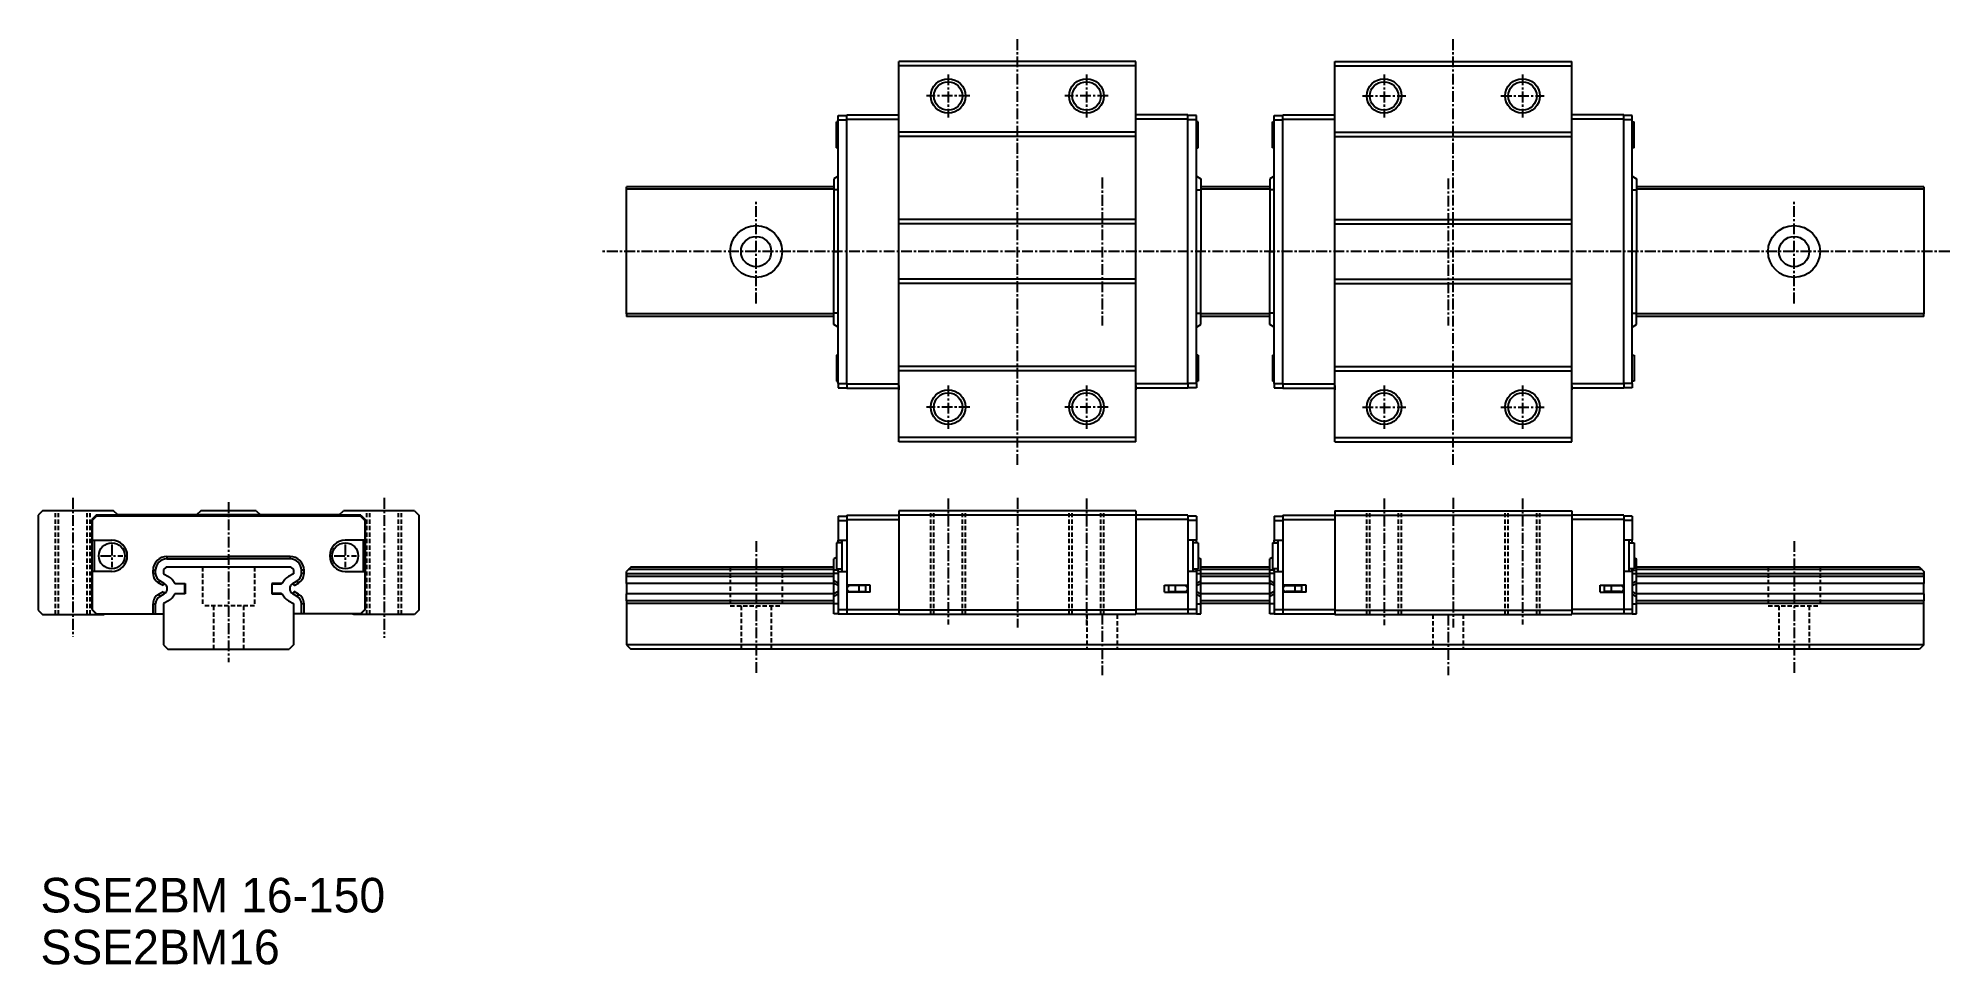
# Model space of a CAD drawing. Extents: x -16 to 205, y -11 to 96.
import ezdxf

# ---------------------------------------------------------------- set-up
doc = ezdxf.new("R2010")
doc.units = 0
doc.linetypes.add('CENTER', pattern=[2, 1.25, -0.25, 0.25, -0.25])
doc.linetypes.add('DASHED', pattern=[0.75, 0.5, -0.25])
doc.layers.get('0').update_dxf_attribs({"linetype": 'CONTINUOUS'})
doc.layers.add('CENTER', color=1, linetype='CENTER')

msp = doc.modelspace()

# ---------------------------------------------------------------- linework, layer by layer
at = {"color": 7, "linetype": 'CONTINUOUS'}
for p, q in [((83.5, 49.5), (83.5, 93.5)), ((110.9, 93.5), (83.5, 93.5)), ((110.9, 93), (83.5, 93)), ((110.9, 49.5), (110.9, 93.5)), ((133.9, 93.5), (161.3, 93.5)), ((133.9, 49.5), (133.9, 93.5)), ((133.9, 93), (161.3, 93)), ((161.3, 49.5), (161.3, 93.5)), ((76.5, 86.5), (76.3, 86.5)), ((76.3, 83.5), (76.3, 86.5)), ((76.5, 86.75), (76.5, 87.25)), ((76.5, 87.25), (77.5, 87.25)), ((76.5, 56.25), (76.5, 86.75)), ((76.5, 86.75), (77.5, 86.75)), ((77.5, 87.3), (83.5, 87.3)), ((77.5, 86.8), (77.5, 87.3)), ((77.5, 56.2), (77.5, 86.8)), ((77.5, 86.8), (83.5, 86.8)), ((83.5, 87), (83.5, 87.5)), ((110.9, 87), (110.9, 87.5)), ((116.9, 87.3), (110.9, 87.3)), ((116.9, 86.8), (110.9, 86.8)), ((116.9, 86.8), (116.9, 87.3)), ((117.9, 87.25), (116.9, 87.25)), ((116.9, 56.2), (116.9, 86.8)), ((117.9, 86.75), (116.9, 86.75)), ((117.9, 86.75), (117.9, 87.25)), ((117.9, 56.25), (117.9, 86.75)), ((118.1, 86.5), (117.9, 86.5)), ((118.1, 83.5), (118.1, 86.5)), ((126.7, 83.5), (126.7, 86.5)), ((126.7, 86.5), (126.9, 86.5)), ((126.9, 86.75), (126.9, 87.25)), ((126.9, 87.25), (127.9, 87.25)), ((126.9, 56.25), (126.9, 86.75)), ((126.9, 86.75), (127.9, 86.75)), ((127.9, 87.3), (133.9, 87.3)), ((127.9, 86.8), (127.9, 87.3)), ((127.9, 56.2), (127.9, 86.8)), ((127.9, 86.8), (133.9, 86.8)), ((133.9, 87), (133.9, 87.5)), ((161.3, 87), (161.3, 87.5)), ((167.3, 87.3), (161.3, 87.3)), ((167.3, 86.8), (161.3, 86.8)), ((167.3, 86.8), (167.3, 87.3)), ((168.3, 87.25), (167.3, 87.25)), ((167.3, 56.2), (167.3, 86.8)), ((168.3, 86.75), (167.3, 86.75)), ((168.3, 86.75), (168.3, 87.25)), ((168.3, 56.25), (168.3, 86.75)), ((168.3, 86.5), (168.5, 86.5)), ((168.5, 83.5), (168.5, 86.5)), ((110.9, 85.3), (83.5, 85.3)), ((110.9, 84.8), (83.5, 84.8)), ((133.9, 85.3), (161.3, 85.3)), ((133.9, 84.8), (161.3, 84.8)), ((76.3, 83.5), (76.5, 83.5)), ((117.9, 83.5), (118.1, 83.5)), ((126.9, 83.5), (126.7, 83.5)), ((168.5, 83.5), (168.3, 83.5)), ((76.5, 80.23), (76, 79.93)), ((76, 79.93), (76, 78.63)), ((117.9, 80.23), (118.4, 79.93)), ((118.4, 79.93), (118.4, 78.63)), ((126.9, 80.23), (126.4, 79.93)), ((126.4, 79.93), (126.4, 78.63)), ((168.3, 80.23), (168.8, 79.93)), ((168.8, 79.93), (168.8, 78.63)), ((52, 78.7), (52, 79)), ((76, 79), (52, 79)), ((52, 64.3), (52, 78.7)), ((76, 78.7), (52, 78.7)), ((76, 78.63), (76, 71.5)), ((76.5, 78.63), (76, 78.63)), ((117.9, 78.63), (118.4, 78.63)), ((126.4, 79), (118.4, 79)), ((126.4, 78.7), (118.4, 78.7)), ((118.4, 78.63), (118.4, 71.5)), ((126.4, 78.63), (126.4, 71.5)), ((126.9, 78.63), (126.4, 78.63)), ((168.3, 78.63), (168.8, 78.63)), ((202, 79), (168.8, 79)), ((202, 78.7), (168.8, 78.7)), ((168.8, 78.63), (168.8, 71.5)), ((202, 79), (202, 78.7)), ((202, 78.7), (202, 64.3)), ((110.9, 75.2), (83.5, 75.2)), ((133.9, 75.2), (161.3, 75.2)), ((110.9, 74.7), (83.5, 74.7)), ((133.9, 74.7), (161.3, 74.7)), ((76, 64.37), (76, 71.5)), ((76, 71.5), (76.5, 71.5)), ((118.4, 71.5), (117.9, 71.5)), ((118.4, 64.37), (118.4, 71.5)), ((126.4, 64.37), (126.4, 71.5)), ((126.4, 71.5), (126.9, 71.5)), ((168.8, 71.5), (168.3, 71.5)), ((168.8, 64.37), (168.8, 71.5)), ((110.9, 68.3), (83.5, 68.3)), ((110.9, 67.8), (83.5, 67.8)), ((133.9, 68.3), (161.3, 68.3)), ((133.9, 67.8), (161.3, 67.8)), ((52, 64.3), (52, 64)), ((76, 64.3), (52, 64.3)), ((76.5, 64.37), (76, 64.37)), ((76, 63.07), (76, 64.37)), ((117.9, 64.37), (118.4, 64.37)), ((118.4, 63.07), (118.4, 64.37)), ((126.4, 64.3), (118.4, 64.3)), ((126.9, 64.37), (126.4, 64.37)), ((126.4, 63.07), (126.4, 64.37)), ((168.3, 64.37), (168.8, 64.37)), ((168.8, 63.07), (168.8, 64.37)), ((202, 64.3), (168.8, 64.3)), ((202, 64), (202, 64.3)), ((76, 64), (52, 64)), ((76.5, 62.77), (76, 63.07)), ((117.9, 62.77), (118.4, 63.07)), ((126.4, 64), (118.4, 64)), ((126.9, 62.77), (126.4, 63.07)), ((168.3, 62.77), (168.8, 63.07)), ((202, 64), (168.8, 64)), ((76.5, 59.5), (76.3, 59.5)), ((76.3, 59.5), (76.3, 56.5)), ((110.9, 58.2), (83.5, 58.2)), ((110.9, 57.7), (83.5, 57.7)), ((118.1, 59.5), (117.9, 59.5)), ((118.1, 59.5), (118.1, 56.5)), ((126.7, 59.5), (126.7, 56.5)), ((126.7, 59.5), (126.9, 59.5)), ((133.9, 58.2), (161.3, 58.2)), ((133.9, 57.7), (161.3, 57.7)), ((168.3, 59.5), (168.5, 59.5)), ((168.5, 59.5), (168.5, 56.5)), ((76.3, 56.5), (76.5, 56.5)), ((76.5, 56.25), (76.5, 55.75)), ((76.5, 56.25), (77.5, 56.25)), ((76.5, 55.75), (77.5, 55.75)), ((77.5, 56.2), (83.5, 56.2)), ((77.5, 56.2), (77.5, 55.7)), ((77.5, 55.7), (83.5, 55.7)), ((83.5, 56), (83.5, 55.5)), ((116.9, 56.2), (110.9, 56.2)), ((110.9, 56), (110.9, 55.5)), ((116.9, 55.7), (110.9, 55.7)), ((117.9, 56.25), (116.9, 56.25)), ((116.9, 56.2), (116.9, 55.7)), ((117.9, 55.75), (116.9, 55.75)), ((117.9, 56.5), (118.1, 56.5)), ((117.9, 56.25), (117.9, 55.75)), ((126.9, 56.5), (126.7, 56.5)), ((126.9, 56.25), (126.9, 55.75)), ((126.9, 56.25), (127.9, 56.25)), ((126.9, 55.75), (127.9, 55.75)), ((127.9, 56.2), (133.9, 56.2)), ((127.9, 56.2), (127.9, 55.7)), ((127.9, 55.7), (133.9, 55.7)), ((133.9, 56), (133.9, 55.5)), ((167.3, 56.2), (161.3, 56.2)), ((161.3, 56), (161.3, 55.5)), ((167.3, 55.7), (161.3, 55.7)), ((168.3, 56.25), (167.3, 56.25)), ((167.3, 56.2), (167.3, 55.7)), ((168.3, 55.75), (167.3, 55.75)), ((168.5, 56.5), (168.3, 56.5)), ((168.3, 56.25), (168.3, 55.75)), ((110.9, 50), (83.5, 50)), ((110.9, 49.5), (83.5, 49.5)), ((133.9, 50), (161.3, 50)), ((133.9, 49.5), (161.3, 49.5)), ((-15.5, 41.5), (-16, 41)), ((-16, 41), (-16, 30)), ((-7.3, 41.5), (-15.5, 41.5)), ((-9.3, 41), (-9.8, 40.5)), ((-9.8, 40.5), (-9.8, 32.9)), ((-9.25, 40.9), (-9.75, 40.4)), ((-9.75, 40.4), (-9.75, 38.1)), ((21.3, 41), (-9.3, 41)), ((21.25, 40.9), (-9.25, 40.9)), ((-6.8, 41.05), (-7.3, 41.5)), ((18.8, 41.05), (-6.8, 41.05)), ((2.8, 41.5), (2.3, 41.05)), ((9.2, 41.5), (2.8, 41.5)), ((9.2, 41.5), (9.7, 41.05)), ((18.8, 41.05), (19.3, 41.5)), ((27.5, 41.5), (19.3, 41.5)), ((21.25, 40.9), (21.75, 40.4)), ((21.3, 41), (21.8, 40.5)), ((21.75, 40.4), (21.75, 38.1)), ((21.8, 40.5), (21.8, 32.9)), ((27.5, 41.5), (28, 41)), ((28, 41), (28, 30)), ((76.5, 40.9), (76.5, 40.4)), ((76.5, 40.9), (77.5, 40.9)), ((76.5, 40.4), (76.5, 38.1)), ((76.5, 40.4), (77.5, 40.4)), ((77.5, 41), (83.5, 41)), ((77.5, 41), (77.5, 40.5)), ((77.5, 40.5), (83.5, 40.5)), ((77.5, 40.5), (77.5, 32.9)), ((110.9, 41.5), (83.5, 41.5)), ((83.5, 41.5), (83.5, 41)), ((110.9, 41), (83.5, 41)), ((83.5, 41), (83.5, 30)), ((110.9, 41.5), (110.9, 41)), ((110.9, 41), (110.9, 30)), ((116.9, 41), (110.9, 41)), ((116.9, 40.5), (110.9, 40.5)), ((116.9, 41), (116.9, 40.5)), ((117.9, 40.9), (116.9, 40.9)), ((116.9, 40.5), (116.9, 32.9)), ((117.9, 40.4), (116.9, 40.4)), ((117.9, 40.9), (117.9, 40.4)), ((117.9, 40.4), (117.9, 38.1)), ((126.9, 40.9), (126.9, 40.4)), ((126.9, 40.9), (127.9, 40.9)), ((126.9, 40.4), (126.9, 38.1)), ((126.9, 40.4), (127.9, 40.4)), ((127.9, 41), (133.9, 41)), ((127.9, 41), (127.9, 40.5)), ((127.9, 40.5), (127.9, 32.9)), ((127.9, 40.5), (133.9, 40.5)), ((133.9, 41.5), (161.3, 41.5)), ((133.9, 41.5), (133.9, 41)), ((133.9, 41), (133.9, 30)), ((133.9, 41), (161.3, 41)), ((161.3, 41.5), (161.3, 41)), ((161.3, 41), (161.3, 30)), ((167.3, 41), (161.3, 41)), ((167.3, 40.5), (161.3, 40.5)), ((167.3, 41), (167.3, 40.5)), ((168.3, 40.9), (167.3, 40.9)), ((167.3, 40.5), (167.3, 32.9)), ((168.3, 40.4), (167.3, 40.4)), ((168.3, 40.9), (168.3, 40.4)), ((168.3, 40.4), (168.3, 38.1)), ((-9.75, 38.1), (-7.5, 38.1)), ((-9.55, 38.1), (-9.55, 34.5)), ((21.75, 38.1), (19.5, 38.1)), ((21.55, 38.1), (21.55, 34.5)), ((76.9, 37.8), (76.3, 37.8)), ((76.3, 37.8), (76.3, 34.8)), ((76.5, 37.8), (76.5, 38.1)), ((76.5, 38.1), (77.5, 38.1)), ((76.9, 38.1), (76.9, 34.5)), ((117.9, 38.1), (116.9, 38.1)), ((117.5, 38.1), (117.5, 34.5)), ((118.1, 37.8), (117.5, 37.8)), ((117.9, 37.8), (117.9, 38.1)), ((118.1, 37.8), (118.1, 34.8)), ((126.7, 37.8), (127.3, 37.8)), ((126.7, 37.8), (126.7, 34.8)), ((126.9, 37.8), (126.9, 38.1)), ((126.9, 38.1), (127.9, 38.1)), ((127.3, 38.1), (127.3, 34.5)), ((168.3, 38.1), (167.3, 38.1)), ((167.9, 38.1), (167.9, 34.5)), ((167.9, 37.8), (168.5, 37.8)), ((168.3, 37.8), (168.3, 38.1)), ((168.5, 37.8), (168.5, 34.8)), ((-1.13, 36.23), (6, 36.23)), ((-1.13, 36.23), (-1.13, 35.93)), ((-1.13, 35.93), (6, 35.93)), ((13.13, 36.23), (6, 36.23)), ((6, 35.93), (6, 36.23)), ((13.13, 35.93), (6, 35.93)), ((13.13, 36.23), (13.13, 35.93)), ((76.3, 36.11), (76, 35.93)), ((76, 34.63), (76, 35.93)), ((118.1, 36.11), (118.4, 35.93)), ((118.4, 34.63), (118.4, 35.93)), ((126.7, 36.11), (126.4, 35.93)), ((126.4, 34.63), (126.4, 35.93)), ((168.5, 36.11), (168.8, 35.93)), ((168.8, 34.63), (168.8, 35.93)), ((-9.75, 34.5), (-9.75, 30.1)), ((-7.5, 34.5), (-9.75, 34.5)), ((-2.73, 34.264275), (-2.73, 34.63)), ((-2.73, 34.63), (-2.43, 34.63)), ((-2.73, 34.264275), (-2.43, 34.264275)), ((-2.43, 34.264275), (-2.43, 34.63)), ((-2.08, 33.138442), (-1.93, 33.39825)), ((-1.424186, 33.106218), (-1.93, 33.39825)), ((-1.2, 35), (-1.5, 34.7)), ((-1.5, 34.7), (-1.5, 34.223861)), ((-1.5, 34.223861), (-0.94, 33.900544)), ((13.2, 35), (-1.2, 35)), ((13.5, 34.223861), (12.94, 33.900544)), ((13.2, 35), (13.5, 34.7)), ((13.424186, 33.106218), (13.93, 33.39825)), ((13.5, 34.7), (13.5, 34.223861)), ((14.08, 33.138442), (13.93, 33.39825)), ((14.73, 34.63), (14.43, 34.63)), ((14.43, 34.264275), (14.43, 34.63)), ((14.73, 34.264275), (14.43, 34.264275)), ((14.73, 34.264275), (14.73, 34.63)), ((19.5, 34.5), (21.75, 34.5)), ((21.75, 34.5), (21.75, 30.1)), ((52.5, 35), (52, 34.5)), ((52, 33.1), (52, 34.5)), ((52, 34.223861), (52, 33.900544)), ((76, 34.223861), (52, 34.223861)), ((76, 33.900544), (52, 33.900544)), ((76, 34.7), (52.2, 34.7)), ((76, 35), (52.5, 35)), ((76, 34.264275), (76, 34.63)), ((76.5, 34.63), (76, 34.63)), ((76.5, 34.264275), (76, 34.264275)), ((76, 33.39825), (76, 34.264275)), ((76, 33.106218), (76, 33.39825)), ((76.5, 33.138442), (76, 33.39825)), ((76.3, 34.8), (76.9, 34.8)), ((76.5, 34.5), (76.5, 34.8)), ((76.5, 34.5), (76.5, 30.1)), ((76.5, 34.5), (77.5, 34.5)), ((117.9, 34.5), (116.9, 34.5)), ((117.5, 34.8), (118.1, 34.8)), ((117.9, 34.5), (117.9, 34.8)), ((117.9, 34.63), (118.4, 34.63)), ((117.9, 34.5), (117.9, 30.1)), ((117.9, 34.264275), (118.4, 34.264275)), ((117.9, 33.138442), (118.4, 33.39825)), ((126.4, 35), (118.4, 35)), ((126.4, 34.7), (118.4, 34.7)), ((118.4, 34.264275), (118.4, 34.63)), ((118.4, 33.39825), (118.4, 34.264275)), ((126.4, 34.223861), (118.4, 34.223861)), ((126.4, 33.900544), (118.4, 33.900544)), ((118.4, 33.106218), (118.4, 33.39825)), ((126.4, 34.264275), (126.4, 34.63)), ((126.9, 34.63), (126.4, 34.63)), ((126.4, 33.39825), (126.4, 34.264275)), ((126.9, 34.264275), (126.4, 34.264275)), ((126.4, 33.106218), (126.4, 33.39825)), ((126.9, 33.138442), (126.4, 33.39825)), ((127.3, 34.8), (126.7, 34.8)), ((126.9, 34.5), (126.9, 34.8)), ((126.9, 34.5), (126.9, 30.1)), ((126.9, 34.5), (127.9, 34.5)), ((168.3, 34.5), (167.3, 34.5)), ((168.5, 34.8), (167.9, 34.8)), ((168.3, 34.5), (168.3, 34.8)), ((168.3, 34.63), (168.8, 34.63)), ((168.3, 34.5), (168.3, 30.1)), ((168.3, 34.264275), (168.8, 34.264275)), ((168.3, 33.138442), (168.8, 33.39825)), ((201.5, 35), (168.8, 35)), ((201.8, 34.7), (168.8, 34.7)), ((168.8, 34.264275), (168.8, 34.63)), ((168.8, 33.39825), (168.8, 34.264275)), ((202, 34.223861), (168.8, 34.223861)), ((202, 33.900544), (168.8, 33.900544)), ((168.8, 33.106218), (168.8, 33.39825)), ((201.5, 35), (202, 34.5)), ((202, 34.5), (202, 33.1)), ((202, 33.900544), (202, 34.223861)), ((-9.8, 32.9), (-9.75, 32.9)), ((-9.8, 32.1), (-9.8, 32.9)), ((-9.8, 32.1), (-9.8, 30.1)), ((-9.8, 32.1), (-9.75, 32.1)), ((-1.574186, 32.84641), (-2.08, 33.138442)), ((-2.08, 31.861558), (-1.574186, 32.15359)), ((-2.08, 31.861558), (-1.93, 31.60175)), ((-1.93, 31.60175), (-1.424186, 31.893782)), ((-1.574186, 32.84641), (-1.424186, 33.106218)), ((-1.574186, 32.15359), (-1.424186, 31.893782)), ((-0.94, 31.099456), (-1.5, 30.776139)), ((-0.217729, 33.1), (1, 33.1)), ((1, 31.9), (-0.217729, 31.9)), ((-0.120855, 33.049999), (-0.141433, 33.100219)), ((-0.141415, 31.899825), (-0.120857, 31.950002)), ((0.95, 33.05), (-0.120852, 33.05)), ((-0.120852, 31.95), (0.95, 31.95)), ((0.95, 31.95), (0.95, 33.05)), ((1, 33.1), (1, 31.9)), ((11, 33.1), (11, 31.9)), ((12.217729, 33.1), (11, 33.1)), ((11, 31.9), (12.217729, 31.9)), ((11.05, 33.05), (12.120852, 33.05)), ((11.05, 31.95), (11.05, 33.05)), ((12.120852, 31.95), (11.05, 31.95)), ((12.120855, 33.049999), (12.141433, 33.100219)), ((12.141415, 31.899825), (12.120857, 31.950002)), ((12.94, 31.099456), (13.5, 30.776139)), ((13.574186, 32.84641), (13.424186, 33.106218)), ((13.574186, 32.15359), (13.424186, 31.893782)), ((13.93, 31.60175), (13.424186, 31.893782)), ((13.574186, 32.84641), (14.08, 33.138442)), ((14.08, 31.861558), (13.574186, 32.15359)), ((14.08, 31.861558), (13.93, 31.60175)), ((21.8, 32.9), (21.75, 32.9)), ((21.8, 32.1), (21.75, 32.1)), ((21.8, 32.1), (21.8, 32.9)), ((21.8, 32.1), (21.8, 30.1)), ((52, 33.1), (52, 31.9)), ((76, 33.1), (52, 33.1)), ((52, 31.099456), (52, 31.9)), ((76, 31.9), (52, 31.9)), ((52, 31.099456), (52, 30.776139)), ((76, 31.099456), (52, 31.099456)), ((76, 31.893782), (76, 33.106218)), ((76.5, 32.84641), (76, 33.106218)), ((76.5, 32.15359), (76, 31.893782)), ((76, 31.60175), (76, 31.893782)), ((76.5, 31.861558), (76, 31.60175)), ((76, 30.735725), (76, 31.60175)), ((80.2, 32.9), (77.5, 32.9)), ((77.5, 32.9), (77.5, 32.1)), ((77.5, 32.1), (77.5, 30.1)), ((80.2, 32.1), (77.5, 32.1)), ((78.9, 32.85), (77.85, 32.85)), ((78.9, 32.85), (77.85, 32.85)), ((77.85, 32.15), (78.9, 32.15)), ((77.85, 32.15), (78.9, 32.15)), ((78.3, 32.85), (78.3, 32.9)), ((78.3, 32.1), (78.3, 32.15)), ((78.760586, 32.85), (78.760586, 32.9)), ((78.760586, 32.1), (78.760586, 32.15)), ((78.9, 32.5), (78.9, 32.85)), ((79.7, 32.85), (78.9, 32.85)), ((79.7, 32.85), (78.9, 32.85)), ((78.9, 32.5), (78.9, 32.85)), ((78.9, 32.15), (78.9, 32.5)), ((78.9, 32.15), (78.9, 32.5)), ((78.9, 32.15), (79.7, 32.15)), ((78.9, 32.15), (79.7, 32.15)), ((79.7, 32.5), (79.7, 32.85)), ((79.7, 32.5), (79.7, 32.85)), ((79.7, 32.15), (79.7, 32.5)), ((79.7, 32.15), (79.7, 32.5)), ((80.2, 32.1), (80.2, 32.9)), ((114.2, 32.9), (116.9, 32.9)), ((114.2, 32.1), (114.2, 32.9)), ((114.2, 32.1), (116.9, 32.1)), ((115.5, 32.85), (114.7, 32.85)), ((114.7, 32.5), (114.7, 32.85)), ((114.7, 32.15), (114.7, 32.5)), ((114.7, 32.15), (115.5, 32.15)), ((116.55, 32.85), (115.5, 32.85)), ((115.5, 32.5), (115.5, 32.85)), ((115.5, 32.15), (115.5, 32.5)), ((115.5, 32.15), (116.55, 32.15)), ((115.639414, 32.85), (115.639414, 32.9)), ((115.639414, 32.1), (115.639414, 32.15)), ((116.1, 32.85), (116.1, 32.9)), ((116.1, 32.1), (116.1, 32.15)), ((116.9, 32.9), (116.9, 32.1)), ((116.9, 32.1), (116.9, 30.1)), ((117.9, 32.84641), (118.4, 33.106218)), ((117.9, 32.15359), (118.4, 31.893782)), ((117.9, 31.861558), (118.4, 31.60175)), ((118.4, 31.893782), (118.4, 33.106218)), ((126.4, 33.1), (118.4, 33.1)), ((126.4, 31.9), (118.4, 31.9)), ((118.4, 31.60175), (118.4, 31.893782)), ((118.4, 30.735725), (118.4, 31.60175)), ((126.4, 31.099456), (118.4, 31.099456)), ((126.4, 31.893782), (126.4, 33.106218)), ((126.9, 32.84641), (126.4, 33.106218)), ((126.9, 32.15359), (126.4, 31.893782)), ((126.4, 31.60175), (126.4, 31.893782)), ((126.9, 31.861558), (126.4, 31.60175)), ((126.4, 30.735725), (126.4, 31.60175)), ((130.6, 32.9), (127.9, 32.9)), ((127.9, 32.9), (127.9, 32.1)), ((130.6, 32.1), (127.9, 32.1)), ((127.9, 32.1), (127.9, 30.1)), ((128.25, 32.85), (129.3, 32.85)), ((129.3, 32.15), (128.25, 32.15)), ((128.7, 32.85), (128.7, 32.9)), ((128.7, 32.1), (128.7, 32.15)), ((129.160586, 32.85), (129.160586, 32.9)), ((129.160586, 32.1), (129.160586, 32.15)), ((129.3, 32.85), (130.1, 32.85)), ((129.3, 32.5), (129.3, 32.85)), ((129.3, 32.15), (129.3, 32.5)), ((130.1, 32.15), (129.3, 32.15)), ((130.1, 32.5), (130.1, 32.85)), ((130.1, 32.15), (130.1, 32.5)), ((130.6, 32.1), (130.6, 32.9)), ((164.6, 32.9), (167.3, 32.9)), ((164.6, 32.1), (164.6, 32.9)), ((164.6, 32.1), (167.3, 32.1)), ((165.1, 32.85), (165.9, 32.85)), ((165.1, 32.85), (165.9, 32.85)), ((165.1, 32.5), (165.1, 32.85)), ((165.1, 32.5), (165.1, 32.85)), ((165.1, 32.15), (165.1, 32.5)), ((165.1, 32.15), (165.1, 32.5)), ((165.9, 32.15), (165.1, 32.15)), ((165.9, 32.15), (165.1, 32.15)), ((165.9, 32.85), (166.95, 32.85)), ((165.9, 32.85), (166.95, 32.85)), ((165.9, 32.5), (165.9, 32.85)), ((165.9, 32.5), (165.9, 32.85)), ((165.9, 32.15), (165.9, 32.5)), ((165.9, 32.15), (165.9, 32.5)), ((166.95, 32.15), (165.9, 32.15)), ((166.95, 32.15), (165.9, 32.15)), ((166.039414, 32.85), (166.039414, 32.9)), ((166.039414, 32.1), (166.039414, 32.15)), ((166.5, 32.85), (166.5, 32.9)), ((166.5, 32.1), (166.5, 32.15)), ((167.3, 32.9), (167.3, 32.1)), ((167.3, 32.1), (167.3, 30.1)), ((168.3, 32.84641), (168.8, 33.106218)), ((168.3, 32.15359), (168.8, 31.893782)), ((168.3, 31.861558), (168.8, 31.60175)), ((168.8, 31.893782), (168.8, 33.106218)), ((202, 33.1), (168.8, 33.1)), ((202, 31.9), (168.8, 31.9)), ((168.8, 31.60175), (168.8, 31.893782)), ((168.8, 30.735725), (168.8, 31.60175)), ((202, 31.099456), (168.8, 31.099456)), ((202, 31.9), (202, 33.1)), ((202, 31.9), (202, 31.099456)), ((202, 30.776139), (202, 31.099456)), ((-16, 30), (-15.5, 29.5)), ((-15.5, 29.5), (-8.472253, 29.5)), ((-9.8, 30.1), (-9.3, 29.6)), ((-9.75, 30.1), (-9.25, 29.6)), ((-9.3, 29.6), (-9.25, 29.6)), ((-9.25, 29.6), (-2.73, 29.6)), ((-8.472253, 29.5), (-8.257803, 29.6)), ((-2.73, 30.735725), (-2.43, 30.735725)), ((-2.73, 29.6), (-2.73, 30.735725)), ((-2.73, 29.6), (-2.43, 29.6)), ((-2.43, 29.6), (-2.43, 30.735725)), ((-2.43, 29.6), (-1.5, 29.6)), ((-1.5, 30.776139), (-1.5, 26)), ((13.5, 30.776139), (13.5, 26)), ((14.43, 29.6), (13.5, 29.6)), ((14.73, 30.735725), (14.43, 30.735725)), ((14.43, 29.6), (14.43, 30.735725)), ((14.73, 29.6), (14.43, 29.6)), ((14.73, 29.6), (14.73, 30.735725)), ((21.25, 29.6), (14.73, 29.6)), ((20.472253, 29.5), (20.257803, 29.6)), ((27.5, 29.5), (20.472253, 29.5)), ((21.75, 30.1), (21.25, 29.6)), ((21.3, 29.6), (21.25, 29.6)), ((21.8, 30.1), (21.3, 29.6)), ((28, 30), (27.5, 29.5)), ((52, 30.776139), (52, 26)), ((76, 30.776139), (52, 30.776139)), ((76, 29.6), (76, 30.735725)), ((76.5, 30.735725), (76, 30.735725)), ((76.5, 29.6), (76, 29.6)), ((76.5, 30.1), (76.5, 29.6)), ((76.5, 30.1), (77.5, 30.1)), ((76.5, 29.6), (77.5, 29.6)), ((77.5, 30.1), (83.5, 30.1)), ((77.5, 30.1), (77.5, 29.6)), ((77.5, 29.6), (83.5, 29.6)), ((110.9, 30), (83.5, 30)), ((83.5, 30), (83.5, 29.5)), ((110.9, 29.5), (83.5, 29.5)), ((116.9, 30.1), (110.9, 30.1)), ((110.9, 30), (110.9, 29.5)), ((116.9, 29.6), (110.9, 29.6)), ((116.9, 30.1), (116.9, 29.6)), ((117.9, 30.1), (116.9, 30.1)), ((117.9, 29.6), (116.9, 29.6)), ((117.9, 30.735725), (118.4, 30.735725)), ((117.9, 30.1), (117.9, 29.6)), ((117.9, 29.6), (118.4, 29.6)), ((126.4, 30.776139), (118.4, 30.776139)), ((118.4, 29.6), (118.4, 30.735725)), ((126.4, 29.6), (126.4, 30.735725)), ((126.9, 30.735725), (126.4, 30.735725)), ((126.9, 29.6), (126.4, 29.6)), ((126.9, 30.1), (126.9, 29.6)), ((126.9, 30.1), (127.9, 30.1)), ((126.9, 29.6), (127.9, 29.6)), ((127.9, 30.1), (127.9, 29.6)), ((127.9, 30.1), (133.9, 30.1)), ((127.9, 29.6), (133.9, 29.6)), ((133.9, 30), (161.3, 30)), ((133.9, 30), (133.9, 29.5)), ((133.9, 29.5), (161.3, 29.5)), ((167.3, 30.1), (161.3, 30.1)), ((161.3, 30), (161.3, 29.5)), ((167.3, 29.6), (161.3, 29.6)), ((167.3, 30.1), (167.3, 29.6)), ((168.3, 30.1), (167.3, 30.1)), ((168.3, 29.6), (167.3, 29.6)), ((168.3, 30.735725), (168.8, 30.735725)), ((168.3, 30.1), (168.3, 29.6)), ((168.3, 29.6), (168.8, 29.6)), ((202, 30.776139), (168.8, 30.776139)), ((168.8, 29.6), (168.8, 30.735725)), ((202, 26), (202, 30.776139)), ((-1.5, 26), (-1, 25.5)), ((-1, 25.5), (13, 25.5)), ((13.5, 26), (13, 25.5)), ((202, 26), (52, 26)), ((52, 26), (52.5, 25.5)), ((201.5, 25.5), (52.5, 25.5)), ((202, 26), (201.5, 25.5))]:
    msp.add_line(p, q, dxfattribs=at)
at = {"color": 3, "linetype": 'DASHED'}
for p, q in [((-14, 29.5), (-14, 41.5)), ((-13.65, 29.5), (-13.65, 41.5)), ((-10.35, 29.5), (-10.35, 41.5)), ((-10, 29.5), (-10, 41.5)), ((22, 29.5), (22, 41.5)), ((22.35, 29.5), (22.35, 41.5)), ((25.65, 29.5), (25.65, 41.5)), ((26, 29.5), (26, 41.5)), ((87.2, 29.5), (87.2, 41.5)), ((87.55, 29.5), (87.55, 41.5)), ((90.85, 29.5), (90.85, 41.5)), ((91.2, 29.5), (91.2, 41.5)), ((103.2, 29.5), (103.2, 41.5)), ((103.55, 29.5), (103.55, 41.5)), ((106.85, 29.5), (106.85, 41.5)), ((107.2, 29.5), (107.2, 41.5)), ((137.6, 29.5), (137.6, 41.5)), ((137.95, 29.5), (137.95, 41.5)), ((141.25, 29.5), (141.25, 41.5)), ((141.6, 29.5), (141.6, 41.5)), ((153.6, 29.5), (153.6, 41.5)), ((153.95, 29.5), (153.95, 41.5)), ((157.25, 29.5), (157.25, 41.5)), ((157.6, 29.5), (157.6, 41.5)), ((3, 35), (3, 30.5)), ((9, 35), (9, 30.5)), ((64, 35), (64, 30.5)), ((70, 35), (70, 30.5)), ((184, 35), (184, 30.5)), ((190, 35), (190, 30.5)), ((9, 30.5), (3, 30.5)), ((4.25, 30.5), (4.25, 25.5)), ((7.75, 30.5), (7.75, 25.5)), ((64, 30.5), (70, 30.5)), ((65.25, 30.5), (65.25, 25.5)), ((68.75, 30.5), (68.75, 25.5)), ((105.25, 29.5), (105.25, 25.5)), ((108.75, 29.5), (108.75, 25.5)), ((145.25, 29.5), (145.25, 25.5)), ((148.75, 29.5), (148.75, 25.5)), ((184, 30.5), (190, 30.5)), ((185.25, 30.5), (185.25, 25.5)), ((188.75, 30.5), (188.75, 25.5))]:
    msp.add_line(p, q, dxfattribs=at)
at = {"color": 3, "linetype": 'CONTINUOUS'}
for centre in [(89.2, 89.5), (105.2, 89.5), (139.6, 89.5), (155.6, 89.5), (89.2, 53.5), (105.2, 53.5), (139.6, 53.5), (155.6, 53.5)]:
    msp.add_circle(centre, 2, dxfattribs=at)
at = {"color": 7, "linetype": 'CONTINUOUS'}
for centre, radius in [((89.2, 89.5), 1.65), ((105.2, 89.5), 1.65), ((139.6, 89.5), 1.65), ((155.6, 89.5), 1.65), ((67, 71.5), 3), ((67, 71.5), 1.75), ((187, 71.5), 3), ((187, 71.5), 1.75), ((89.2, 53.5), 1.65), ((105.2, 53.5), 1.65), ((139.6, 53.5), 1.65), ((155.6, 53.5), 1.65), ((-7.5, 36.3), 1.5), ((19.5, 36.3), 1.5)]:
    msp.add_circle(centre, radius, dxfattribs=at)
for centre, radius, start, end in [((-7.5, 36.3), 1.8, 270, 90), ((19.5, 36.3), 1.8, 90, 270), ((-1.129977, 34.629977), 1.600023, 90.000833, 179.999167), ((-1.13, 34.63), 1.3, 90, 180), ((13.129977, 34.629977), 1.600023, 0.000833, 89.999167), ((13.13, 34.63), 1.3, 0, 90), ((-1.43, 34.264275), 1.3, 180, 240), ((-1.43, 34.264275), 1, 180, 240), ((-1.815, 32.385), 1.75, 24.115126, 60), ((13.815, 32.385), 1.75, 120, 155.884874), ((13.43, 34.264275), 1, 300, 0), ((13.43, 34.264275), 1.3, 300, 0), ((-1.43, 30.735725), 1.3, 120, 180), ((-1.43, 30.735725), 1, 120, 180), ((-1.774186, 32.5), 0.7, 300, 60), ((-1.815, 32.615), 1.75, 300, 335.884874), ((13.815, 32.615), 1.75, 204.115126, 240), ((13.774186, 32.5), 0.7, 120, 240), ((13.43, 30.735725), 1, 0, 60), ((13.43, 30.735725), 1.3, 0, 60), ((77.85, 32.5), 0.35, 90, 180), ((77.85, 32.5), 0.35, 90, 180), ((77.85, 32.5), 0.35, 180, 270), ((77.85, 32.5), 0.35, 180, 270), ((116.55, 32.5), 0.35, 0, 90), ((116.55, 32.5), 0.35, 270, 0), ((128.25, 32.5), 0.35, 90, 180), ((128.25, 32.5), 0.35, 180, 270), ((166.95, 32.5), 0.35, 0, 90), ((166.95, 32.5), 0.35, 0, 90), ((166.95, 32.5), 0.35, 270, 0), ((166.95, 32.5), 0.35, 270, 0)]:
    msp.add_arc(centre, radius, start, end, dxfattribs=at)
at = {"layer": 'CENTER', "color": 1, "linetype": 'CENTER'}
for p, q in [((97.2, 46.814724), (97.2, 96.185276)), ((147.6, 46.814724), (147.6, 96.185276)), ((89.2, 92), (89.2, 87)), ((105.2, 92), (105.2, 87)), ((139.6, 92), (139.6, 87)), ((155.6, 92), (155.6, 87)), ((91.7, 89.5), (86.7, 89.5)), ((107.7, 89.5), (102.7, 89.5)), ((137.1, 89.5), (142.1, 89.5)), ((153.1, 89.5), (158.1, 89.5)), ((107, 80.05), (107, 62.95)), ((147, 79.95), (147, 62.95)), ((67, 65.5), (67, 77.5)), ((187, 65.5), (187, 77.5)), ((205, 71.5), (49, 71.5)), ((89.2, 56), (89.2, 51)), ((105.2, 56), (105.2, 51)), ((139.6, 56), (139.6, 51)), ((155.6, 56), (155.6, 51)), ((91.7, 53.5), (86.7, 53.5)), ((107.7, 53.5), (102.7, 53.5)), ((137.1, 53.5), (142.1, 53.5)), ((153.1, 53.5), (158.1, 53.5)), ((-12, 43), (-12, 26.967906)), ((6, 42.5), (6, 24)), ((24, 43), (24, 26.800151)), ((89.2, 42.94), (89.2, 28.350167)), ((97.2, 43), (97.2, 28)), ((105.2, 42.94), (105.2, 28.253103)), ((139.6, 42.94), (139.6, 28.253103)), ((147.6, 43), (147.6, 28)), ((155.6, 42.94), (155.6, 28.350167)), ((-7.5, 37.6), (-7.5, 35)), ((19.5, 37.6), (19.5, 35)), ((67, 38), (67, 22.5)), ((187, 38), (187, 22.5)), ((-8.8, 36.3), (-6.2, 36.3)), ((18.2, 36.3), (20.8, 36.3)), ((107, 29.6), (107, 22.5)), ((147, 29.5), (147, 22.5))]:
    msp.add_line(p, q, dxfattribs=at)

# ---------------------------------------------------------------- texts
at = {"color": 7, "linetype": 'CONTINUOUS'}
for s, p in [('SSE2BM 16-150', (-15.730686, -4.96722)), ('SSE2BM16', (-15.730686, -10.96722))]:
    msp.add_text(s, height=4, dxfattribs=at).set_placement(p)

doc.saveas('drawing.dxf')
